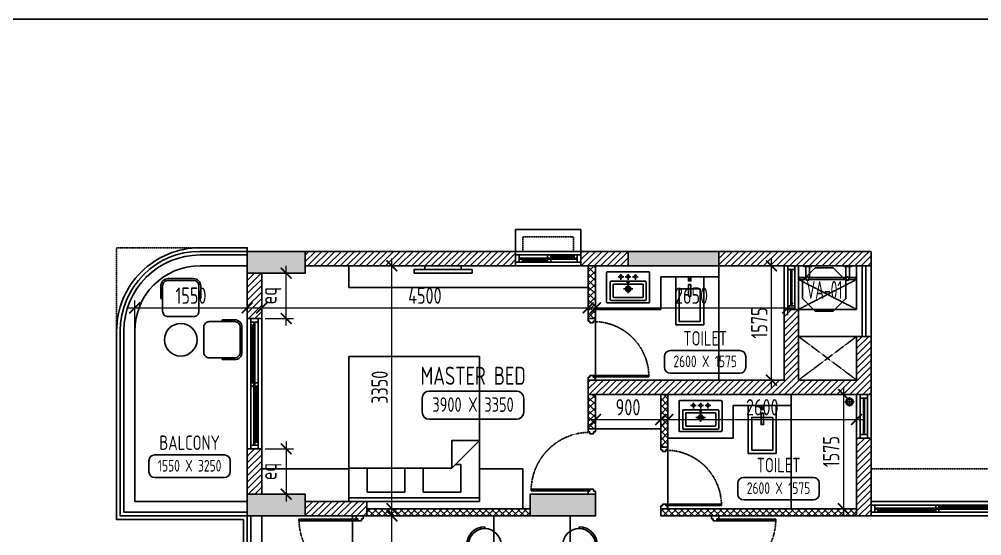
# Model space of a CAD drawing. Header units: millimetres. Extents: x -184691 to 158232, y -112569 to 33289.
# Drawn here: x -29183 to -15917, y 9976 to 17102 of the extents above; entities that cross this region are included whole.
import ezdxf
from ezdxf.enums import TextEntityAlignment as Align

# ---------------------------------------------------------------- set-up
doc = ezdxf.new("R2010")
doc.units = ezdxf.units.MM
doc.header["$LTSCALE"] = 10
doc.header["$PDMODE"] = 35
doc.header["$PDSIZE"] = 500
doc.linetypes.add('DASHED', pattern=[19.05, 12.7, -6.35])
doc.linetypes.add('HIDDEN', pattern=[9.525, 6.35, -3.175])
for name, color, linetype in [('07--DIM-1', 1, 'Continuous'), ('A--BLOCKWALL-1', 9, 'Continuous'), ('A--BLOCKWALL-2', 2, 'Continuous'), ('A--BLOCKWALL-3', 3, 'Continuous'), ('A--BLOCKWALL-HATCH', 8, 'Continuous'), ('A--CONCRETE-1', 9, 'Continuous'), ('A--CONCRETE-HID', 9, 'HIDDEN'), ('A--DOWN', 34, 'Continuous'), ('A--FURNITURE-0', 253, 'Continuous'), ('A--GLAZING-0', 181, 'Continuous'), ('A--HANDRAIL-1', 9, 'Continuous'), ('A--HATCH-1', 8, 'Continuous'), ('A--SANITARY-0', 253, 'Continuous'), ('A--SHAFT-HIDDEN', 9, 'HIDDEN'), ('A--SPACENUMBER', 2, 'Continuous'), ('A--SPACENUMBER-1', 8, 'Continuous'), ('A--SPACEREF', 3, 'Continuous'), ('A--STELWRK-1', 9, 'Continuous'), ('A--Stucture', 9, 'Continuous'), ('A--TILING-1', 8, 'Continuous'), ('A--WINREF', 7, 'Continuous'), ('A--WINREF-1', 8, 'Continuous'), ('Typical floor Column Centre line$0$X-3rd Floor Column$0$A--COL250', 250, 'Continuous'), ('Typical floor Column Centre line$0$X-3rd Floor Column$0$A--CONCRETE-4', 4, 'Continuous')]:
    doc.layers.add(name, color=color, linetype=linetype)
doc.layers.add('A--STELWRK-2', color=2, linetype='Continuous', lineweight=25)
doc.styles.add('ISO', font='isocp2.shx', dxfattribs={"width": 0.8})
doc.dimstyles.new('A-DIM-100', dxfattribs={"dimscale": 100, "dimtxt": 2.25, "dimasz": 1.5, "dimexe": 1, "dimexo": 0.5, "dimgap": 0, "dimtad": 0, "dimdec": 0, "dimzin": 12, "dimdsep": 46, "dimtxsty": 'ISO', "dimblk": 'ARCHTICK', "dimcen": 1, "dimdle": 1, "dimclrd": 8, "dimclre": 8, "dimclrt": 256, "dimadec": 0, "dimazin": 3, "dimtfac": 1, "dimtdec": 0, "dimtmove": 1, "dimatfit": 2, "dimfxl": 1, "dimtvp": 0.75, "dimtolj": 1, "dimtzin": 12, "dimlwd": 18, "dimlwe": 18, "dimarcsym": 0})
pattern_1 = [(45, (-11341.59, 0), (-44.90128, 44.90128), [])]
pattern_2 = [(45, (-11341.59, 0), (-44.90128, 44.90128), []), (135, (-11341.59, 0), (-44.90128, -44.90128), [])]

# ---------------------------------------------------------------- blocks, each defined once
blk = doc.blocks.new('SPACE')
at = {"layer": 'A--SPACENUMBER-1'}
blk.add_lwpolyline([(-600, 0), (600, 0, 0.414213562), (700, 100), (700, 288.5, 0.414213562), (600, 388.5), (-600, 388.5, 0.414213562), (-700, 288.5), (-700, 100, 0.414213562), (-600, 0, -0.052514465)], format="xyb", dxfattribs=at)
at = {"layer": 'A--SPACENUMBER', "style": 'ISO', "width": 0.8, "flags": 4}
blk.add_attdef('01', text='', height=250, dxfattribs=at).set_placement((0.455, 202.41), align=Align.MIDDLE)
at = {"layer": 'A--SPACEREF', "style": 'ISO', "width": 0.8, "flags": 4}
blk.add_attdef('S', text='', height=300, dxfattribs=at).set_placement((1.35, 474.975), align=Align.CENTER)
blk = doc.blocks.new('A$C7FA855F9')
at = {"layer": 'A--FURNITURE-0', "linetype": 'Continuous'}
for p, q in [((900, 2000), (-900, 2000)), ((-900, 2000), (-900, 0)), ((900, 0), (900, 2000)), ((900, 840), (520, 460)), ((520, 840), (900, 840)), ((520, 460), (520, 840)), ((-900, 460), (520, 460)), ((-645, 460), (-645, 130)), ((-125, 130), (-125, 460)), ((125, 460), (125, 130)), ((645, 510), (570, 510)), ((645, 130), (645, 510)), ((-900, 50), (900, 50)), ((-900, 0), (900, 0)), ((-645, 130), (-125, 130)), ((125, 130), (645, 130))]:
    blk.add_line(p, q, dxfattribs=at)
blk = doc.blocks.new('A$C542B73FF')
at = {"layer": 'A--FURNITURE-0'}
for points in [[(-400, 50), (400, 50), (400, 100), (-400, 100)], [(-250, 0), (250, 0), (250, 50), (-250, 50)]]:
    blk.add_lwpolyline(points, close=True, dxfattribs=at)
blk = doc.blocks.new('A$C337B3EF4')
for p, q in [((0, 225), (0, 250)), ((0, -250), (0, -225))]:
    blk.add_line(p, q)
blk.add_circle((0, 0), 225)
blk.add_arc((0, 0), 250, 270, 90)
blk = doc.blocks.new('A$C666E5324')
at = {"layer": 'A--FURNITURE-0'}
for points in [[(0, -525), (-1500, -525), (-1500, 525), (0, 525)], [(-400, -125), (-1100, -125), (-1100, 125), (-400, 125)], [(-450, -75), (-1050, -75), (-1050, 75), (-450, 75)]]:
    blk.add_lwpolyline(points, close=True, dxfattribs=at)
at = {"layer": 'A--FURNITURE-0', "xscale": -1, "rotation": 270.000000000004}
for p in [(-1050, 650), (-400, 650)]:
    blk.add_blockref('A$C337B3EF4', p, dxfattribs=at)
at = {"layer": 'A--FURNITURE-0', "rotation": 270.000000000004}
for p in [(-1050, -650), (-400, -650)]:
    blk.add_blockref('A$C337B3EF4', p, dxfattribs=at)
blk = doc.blocks.new('A$C383732B3')
for p, q in [((275, 250), (275, 275)), ((275, -250), (275, -275))]:
    blk.add_line(p, q)
blk.add_lwpolyline([(275, 275), (100, 275, 0.414214), (0, 175), (0, -175, 0.414214), (100, -275), (275, -275)], format="xyb")
blk.add_lwpolyline([(100, -250), (450, -250, 0.414214), (525, -175), (525, 175, 0.414214), (450, 250), (100, 250, 0.414214), (25, 175), (25, -175, 0.414214)], format="xyb", close=True)
blk = doc.blocks.new('A$C1CBF2325')
at = {"layer": 'A--DOWN'}
for p, q in [((100, 0), (0, 0)), ((0, 0), (0, -42)), ((100, 0), (100, -42)), ((25, -42), (0, -42)), ((25, -42), (25, -67)), ((75, -67), (25, -67)), ((75, -42), (75, -67)), ((75, -42), (100, -42)), ((79, -46), (79, -67)), ((79, -46), (886, -46)), ((79, -67), (886, -67)), ((886, -67), (886, -46)), ((25, -858), (0, -858)), ((0, -900), (0, -858)), ((100, -900), (0, -900)), ((75, -833), (25, -833)), ((25, -858), (25, -833)), ((75, -858), (75, -833)), ((75, -858), (100, -858)), ((100, -900), (100, -858))]:
    blk.add_line(p, q, dxfattribs=at)
at = {"layer": 'A--DOWN', "color": 8, "linetype": 'DASHED', "ltscale": 0.005}
blk.add_arc((79, -46), 807, 269.7319, 358.5291, dxfattribs=at)
blk = doc.blocks.new('A$C68464E93')
at = {"layer": 'A--BLOCKWALL-1'}
for p, q in [((600, 200), (0, 200)), ((600, 0), (0, 0))]:
    blk.add_line(p, q, dxfattribs=at)
at = {"layer": 'A--DOWN'}
for p, q in [((50, 150), (550, 150)), ((550, 50), (50, 50))]:
    blk.add_line(p, q, dxfattribs=at)
for points in [[(50, 50), (50, 150), (0, 150), (0, 50), (50, 50)], [(550, 50), (550, 150), (600, 150), (600, 50), (550, 50)]]:
    blk.add_lwpolyline(points, dxfattribs=at)
at = {"layer": 'A--GLAZING-0'}
for p, q in [((550, 107), (50, 107)), ((550, 93), (50, 93))]:
    blk.add_line(p, q, dxfattribs=at)
blk = doc.blocks.new('A$C613641B0')
at = {"layer": 'A--BLOCKWALL-1'}
for p, q in [((0, 0), (-1800, 0)), ((0, -200), (-1800, -200))]:
    blk.add_line(p, q, dxfattribs=at)
at = {"layer": 'A--DOWN'}
for p, q in [((-50, -50), (-1750, -50)), ((-1750, -93), (-93, -93)), ((-1750, -107), (-50, -107)), ((-1750, -150), (-50, -150))]:
    blk.add_line(p, q, dxfattribs=at)
for points in [[(-1750, -50), (-1750, -150), (-1800, -150), (-1800, -50)], [(-1750, -107), (-1750, -150), (-1707, -150), (-1707, -107)], [(-934, -50), (-934, -93), (-891, -93), (-891, -50)], [(-934, -107), (-934, -150), (-891, -150), (-891, -107)], [(-93, -50), (-93, -93), (-50, -93), (-50, -50)], [(-50, -50), (-50, -150), (0, -150), (0, -50)]]:
    blk.add_lwpolyline(points, close=True, dxfattribs=at)
at = {"layer": 'A--GLAZING-0'}
for p, q in [((-934, -122), (-1707, -122)), ((-93, -64), (-891, -64)), ((-93, -78), (-891, -78)), ((-934, -136), (-1707, -136))]:
    blk.add_line(p, q, dxfattribs=at)
blk = doc.blocks.new('A$C76363F86-flat-10')
at = {"layer": 'A--SANITARY-0'}
for points in [[(0, -0.193), (0, 0.193), (-0.663, 0.193), (-0.663, -0.193)], [(-0.167, -0.146), (-0.167, 0.146), (-0.616, 0.146), (-0.616, -0.146)], [(-0.108, -0.017), (-0.108, 0.017), (-0.266, 0.017), (-0.266, -0.017)], [(0, -0.017), (0, 0.017), (-0.057, 0.017), (-0.057, -0.017)], [(-0.027, -0.009), (-0.027, 0.008), (-0.05, 0.008), (-0.05, -0.009)]]:
    blk.add_lwpolyline(points, close=True, dxfattribs=at)
blk = doc.blocks.new('A$C302618AE')
at = {"layer": 'A--SANITARY-0'}
for p, q in [((-287, 0), (287, 0)), ((-297, -10), (-297, -416)), ((-237, -128), (240, -128)), ((-60, -67), (-138, -67)), ((-100, -30), (-100, -110)), ((40, -67), (-38, -67)), ((1, -30), (1, -110)), ((141, -67), (63, -67)), ((101, -30), (101, -110)), ((297, -10), (297, -416)), ((-247, -138), (-247, -383)), ((-206, -178), (-206, -343)), ((-196, -168), (199, -168)), ((65, -236), (-65, -236)), ((0, -183), (0, -295)), ((209, -178), (209, -343)), ((250, -138), (250, -383)), ((-237, -393), (240, -393)), ((-196, -353), (199, -353)), ((-287, -426), (287, -426))]:
    blk.add_line(p, q, dxfattribs=at)
for centre, radius in [((-100, -67), 17.8), ((1, -67), 17.8), ((101, -67), 17.8), ((1, -235), 36.3), ((1, -235), 25)]:
    blk.add_circle(centre, radius, dxfattribs=at)
for centre, start, end in [((-287, -10), 90, 180), ((-237, -138), 90, 180), ((240, -138), 0, 90), ((287, -10), 0, 90), ((-196, -178), 90, 180), ((199, -178), 0, 90), ((-237, -383), 180, 270), ((-196, -343), 180, 270), ((199, -343), 270, 0), ((240, -383), 270, 0), ((-287, -416), 180, 270), ((287, -416), 270, 0)]:
    blk.add_arc(centre, 10, start, end, dxfattribs=at)
blk.add_ellipse((0, -141), major_axis=(17.6, 0), ratio=0.318204, dxfattribs=at)
blk = doc.blocks.new('A$C704305AF')
at = {"layer": 'A--SANITARY-0'}
for p, q in [((0, 0.064), (0, -0.064)), ((0.064, 0), (-0.064, 0))]:
    blk.add_line(p, q, dxfattribs=at)
for major_axis, start_param, end_param in [((0, 0.0508), 3.141593, 9.424778), ((0, 0.0381), 6.283185307145827, 12.56637061432541)]:
    blk.add_ellipse((0, 0), major_axis=major_axis, ratio=1, start_param=start_param, end_param=end_param, dxfattribs=at)
blk = doc.blocks.new('A$C35654C4B')
at = {"layer": 'A--BLOCKWALL-1'}
for p, q in [((-900, 200), (0, 200)), ((-900, 0), (0, 0))]:
    blk.add_line(p, q, dxfattribs=at)
at = {"layer": 'A--DOWN'}
for p, q in [((-50, 150), (-850, 150)), ((-50, 107), (-850, 107)), ((-850, 50), (-50, 50)), ((-50, 93), (-807, 93))]:
    blk.add_line(p, q, dxfattribs=at)
for points in [[(-850, 50), (-850, 150), (-900, 150), (-900, 50)], [(-416, 107), (-416, 150), (-459, 150), (-459, 107)], [(-50, 107), (-50, 150), (-93, 150), (-93, 107)], [(-50, 50), (-50, 150), (0, 150), (0, 50)], [(-807, 50), (-807, 93), (-850, 93), (-850, 50)], [(-416, 50), (-416, 93), (-459, 93), (-459, 50)]]:
    blk.add_lwpolyline(points, close=True, dxfattribs=at)
at = {"layer": 'A--GLAZING-0'}
for p, q in [((-416, 136), (-93, 136)), ((-807, 78), (-459, 78)), ((-807, 64), (-459, 64)), ((-416, 122), (-93, 122))]:
    blk.add_line(p, q, dxfattribs=at)
blk = doc.blocks.new('AL-OP')
at = {"layer": 'A--WINREF-1'}
blk.add_lwpolyline([(-124, 300), (-300, 124), (-300, -124), (-124, -300), (124, -300), (300, -124), (300, 124), (124, 300)], close=True, dxfattribs=at)
at = {"layer": 'A--WINREF', "style": 'ISO', "width": 0.6}
blk.add_attdef('AL-OP', text='', height=250, dxfattribs=at).set_placement((3, -5), align=Align.MIDDLE)
blk = doc.blocks.new('A$C3A434446')
at = {"layer": 'A--STELWRK-1', "color": 1}
for p, q in [((110, 939), (110, 1089)), ((160, 939), (160, 1089)), ((660, 939), (660, 1089)), ((710, 939), (710, 1089)), ((15, 939), (115, 939)), ((155, 939), (665, 939)), ((705, 939), (805, 939)), ((15, 909), (115, 909)), ((155, 909), (665, 909)), ((705, 909), (805, 909))]:
    blk.add_line(p, q, dxfattribs=at)
at = {"layer": 'A--STELWRK-1'}
for points in [[(85, 1099), (85, 1089), (185, 1089), (185, 1099)], [(635, 1099), (635, 1089), (735, 1089), (735, 1099)], [(15, 899), (10, 899), (10, 949), (15, 949)], [(805, 899), (810, 899), (810, 949), (805, 949)]]:
    blk.add_lwpolyline(points, close=True, dxfattribs=at)
at = {"layer": 'A--STELWRK-2'}
for centre, radius in [((135, 924), 25), ((135, 924), 22), ((685, 924), 25), ((685, 924), 22)]:
    blk.add_circle(centre, radius, dxfattribs=at)
blk = doc.blocks.new('_ArchTick')
at = {"color": 0, "const_width": 0.15}
blk.add_lwpolyline([(-0.5, -0.5), (0.5, 0.5)], dxfattribs=at)
blk = doc.blocks.new('*D66')
at = {"layer": '07--DIM-1', "color": 8, "lineweight": 18}
for p, q in [((-24047, 6800), (-24047, 10350)), ((-24342, 10250), (-23947, 10250)), ((-24342, 6900), (-23947, 6900))]:
    blk.add_line(p, q, dxfattribs=at)
at = {"layer": 'Defpoints', "color": 0}
for p in [(-24392, 10250), (-24047, 10250), (-24392, 6900)]:
    blk.add_point(p, dxfattribs=at)
at = {"layer": '07--DIM-1', "color": 8, "lineweight": 18, "xscale": 150, "yscale": 150, "zscale": 150}
for p, rotation in [((-24047, 10250), 90), ((-24047, 6900), 270)]:
    blk.add_blockref('_ArchTick', p, dxfattribs=dict(at, rotation=rotation))
at = {"layer": '07--DIM-1', "insert": (-24216, 8575), "char_height": 225, "attachment_point": 5, "rotation": 90, "style": 'ISO'}
blk.add_mtext('\\A1;3350', dxfattribs=at)
blk = doc.blocks.new('*D67')
at = {"layer": '07--DIM-1', "color": 8, "lineweight": 18}
for p, q in [((-24047, 10250), (-24047, 13800)), ((-24342, 13700), (-23947, 13700)), ((-24342, 10350), (-23947, 10350))]:
    blk.add_line(p, q, dxfattribs=at)
at = {"layer": 'Defpoints', "color": 0}
for p in [(-24392, 13700), (-24047, 13700), (-24392, 10350)]:
    blk.add_point(p, dxfattribs=at)
at = {"layer": '07--DIM-1', "color": 8, "lineweight": 18, "xscale": 150, "yscale": 150, "zscale": 150}
for p, rotation in [((-24047, 13700), 90), ((-24047, 10350), 270)]:
    blk.add_blockref('_ArchTick', p, dxfattribs=dict(at, rotation=rotation))
at = {"layer": '07--DIM-1', "insert": (-24216, 12025), "char_height": 225, "attachment_point": 5, "rotation": 90, "style": 'ISO'}
blk.add_mtext('\\A1;3350', dxfattribs=at)
blk = doc.blocks.new('*D75')
at = {"layer": '07--DIM-1', "color": 8, "lineweight": 18}
for p, q in [((-25842, 13550), (-25842, 13020)), ((-21342, 13511), (-21342, 13020)), ((-25942, 13120), (-21242, 13120))]:
    blk.add_line(p, q, dxfattribs=at)
at = {"layer": 'Defpoints', "color": 0}
for p in [(-25842, 13600), (-21342, 13561), (-21342, 13120)]:
    blk.add_point(p, dxfattribs=at)
at = {"layer": '07--DIM-1', "color": 8, "lineweight": 18, "xscale": 150, "yscale": 150, "zscale": 150, "rotation": 180}
blk.add_blockref('_ArchTick', (-25842, 13120), dxfattribs=at)
at = {"layer": '07--DIM-1', "color": 8, "lineweight": 18, "xscale": 150, "yscale": 150, "zscale": 150}
blk.add_blockref('_ArchTick', (-21342, 13120), dxfattribs=at)
at = {"layer": '07--DIM-1', "insert": (-23592, 13289), "char_height": 225, "attachment_point": 5, "style": 'ISO'}
blk.add_mtext('\\A1;4500', dxfattribs=at)
blk = doc.blocks.new('*D76')
at = {"layer": '07--DIM-1', "color": 8, "lineweight": 18}
for p, q in [((-21242, 13650), (-21242, 13020)), ((-18592, 13600), (-18592, 13020)), ((-21342, 13120), (-18492, 13120))]:
    blk.add_line(p, q, dxfattribs=at)
at = {"layer": 'Defpoints', "color": 0}
for p in [(-21242, 13700), (-18592, 13650), (-18592, 13120)]:
    blk.add_point(p, dxfattribs=at)
at = {"layer": '07--DIM-1', "color": 8, "lineweight": 18, "xscale": 150, "yscale": 150, "zscale": 150, "rotation": 180}
blk.add_blockref('_ArchTick', (-21242, 13120), dxfattribs=at)
at = {"layer": '07--DIM-1', "color": 8, "lineweight": 18, "xscale": 150, "yscale": 150, "zscale": 150}
blk.add_blockref('_ArchTick', (-18592, 13120), dxfattribs=at)
at = {"layer": '07--DIM-1', "insert": (-19917, 13289), "char_height": 225, "attachment_point": 5, "style": 'ISO'}
blk.add_mtext('\\A1;2650', dxfattribs=at)
blk = doc.blocks.new('*D77')
at = {"layer": '07--DIM-1', "color": 8, "lineweight": 18}
for p, q in [((-27592, 12590), (-27592, 13220)), ((-26042, 12590), (-26042, 13220)), ((-27692, 13120), (-25942, 13120))]:
    blk.add_line(p, q, dxfattribs=at)
at = {"layer": 'Defpoints', "color": 0}
for p in [(-26042, 13120), (-27592, 12540), (-26042, 12540)]:
    blk.add_point(p, dxfattribs=at)
at = {"layer": '07--DIM-1', "color": 8, "lineweight": 18, "xscale": 150, "yscale": 150, "zscale": 150, "rotation": 180}
blk.add_blockref('_ArchTick', (-27592, 13120), dxfattribs=at)
at = {"layer": '07--DIM-1', "color": 8, "lineweight": 18, "xscale": 150, "yscale": 150, "zscale": 150}
blk.add_blockref('_ArchTick', (-26042, 13120), dxfattribs=at)
at = {"layer": '07--DIM-1', "insert": (-26817, 13289), "char_height": 225, "attachment_point": 5, "style": 'ISO'}
blk.add_mtext('\\A1;1550', dxfattribs=at)
blk = doc.blocks.new('*D79')
at = {"layer": '07--DIM-1', "color": 8, "lineweight": 18}
for p, q in [((-18815, 12025), (-18815, 13800)), ((-18692, 13700), (-18915, 13700)), ((-18692, 12125), (-18915, 12125))]:
    blk.add_line(p, q, dxfattribs=at)
at = {"layer": 'Defpoints', "color": 0}
for p in [(-18815, 13700), (-18642, 13700), (-18642, 12125)]:
    blk.add_point(p, dxfattribs=at)
at = {"layer": '07--DIM-1', "color": 8, "lineweight": 18, "xscale": 150, "yscale": 150, "zscale": 150}
for p, rotation in [((-18815, 13700), 90), ((-18815, 12125), 270)]:
    blk.add_blockref('_ArchTick', p, dxfattribs=dict(at, rotation=rotation))
at = {"layer": '07--DIM-1', "insert": (-18983, 12912), "char_height": 225, "attachment_point": 5, "rotation": 90, "style": 'ISO'}
blk.add_mtext('\\A1;1575', dxfattribs=at)
blk = doc.blocks.new('*D80')
at = {"layer": '07--DIM-1', "color": 8, "lineweight": 18}
for p, q in [((-21242, 11875), (-21242, 11480)), ((-20342, 11875), (-20342, 11480)), ((-21342, 11580), (-20242, 11580))]:
    blk.add_line(p, q, dxfattribs=at)
at = {"layer": 'Defpoints', "color": 0}
for p in [(-21242, 11925), (-20342, 11925), (-20342, 11580)]:
    blk.add_point(p, dxfattribs=at)
at = {"layer": '07--DIM-1', "color": 8, "lineweight": 18, "xscale": 150, "yscale": 150, "zscale": 150, "rotation": 180}
blk.add_blockref('_ArchTick', (-21242, 11580), dxfattribs=at)
at = {"layer": '07--DIM-1', "color": 8, "lineweight": 18, "xscale": 150, "yscale": 150, "zscale": 150}
blk.add_blockref('_ArchTick', (-20342, 11580), dxfattribs=at)
at = {"layer": '07--DIM-1', "insert": (-20792, 11749), "char_height": 225, "attachment_point": 5, "style": 'ISO'}
blk.add_mtext('\\A1;900', dxfattribs=at)
blk = doc.blocks.new('*D81')
at = {"layer": '07--DIM-1', "color": 8, "lineweight": 18}
for p, q in [((-20242, 11875), (-20242, 11480)), ((-17642, 11875), (-17642, 11480)), ((-20342, 11580), (-17542, 11580))]:
    blk.add_line(p, q, dxfattribs=at)
at = {"layer": 'Defpoints', "color": 0}
for p in [(-20242, 11925), (-17642, 11925), (-17642, 11580)]:
    blk.add_point(p, dxfattribs=at)
at = {"layer": '07--DIM-1', "color": 8, "lineweight": 18, "xscale": 150, "yscale": 150, "zscale": 150, "rotation": 180}
blk.add_blockref('_ArchTick', (-20242, 11580), dxfattribs=at)
at = {"layer": '07--DIM-1', "color": 8, "lineweight": 18, "xscale": 150, "yscale": 150, "zscale": 150}
blk.add_blockref('_ArchTick', (-17642, 11580), dxfattribs=at)
at = {"layer": '07--DIM-1', "insert": (-18942, 11749), "char_height": 225, "attachment_point": 5, "style": 'ISO'}
blk.add_mtext('\\A1;2600', dxfattribs=at)
blk = doc.blocks.new('*D82')
at = {"layer": '07--DIM-1', "color": 8, "lineweight": 18}
for p, q in [((-17824, 12025), (-17824, 10250)), ((-17692, 11925), (-17924, 11925)), ((-17692, 10350), (-17924, 10350))]:
    blk.add_line(p, q, dxfattribs=at)
at = {"layer": 'Defpoints', "color": 0}
for p in [(-17642, 11925), (-17824, 10350), (-17642, 10350)]:
    blk.add_point(p, dxfattribs=at)
at = {"layer": '07--DIM-1', "color": 8, "lineweight": 18, "xscale": 150, "yscale": 150, "zscale": 150}
for p, rotation in [((-17824, 11925), 90), ((-17824, 10350), 270)]:
    blk.add_blockref('_ArchTick', p, dxfattribs=dict(at, rotation=rotation))
at = {"layer": '07--DIM-1', "insert": (-17992, 11137), "char_height": 225, "attachment_point": 5, "rotation": 90, "style": 'ISO'}
blk.add_mtext('\\A1;1575', dxfattribs=at)
blk = doc.blocks.new('*D46')
at = {"layer": '07--DIM-1', "color": 8, "lineweight": 18}
for p, q in [((-25504, 12875), (-25504, 13700)), ((-25792, 13600), (-25404, 13600)), ((-25792, 12975), (-25404, 12975))]:
    blk.add_line(p, q, dxfattribs=at)
at = {"layer": 'Defpoints', "color": 0}
for p in [(-25842, 13600), (-25504, 13600), (-25842, 12975)]:
    blk.add_point(p, dxfattribs=at)
at = {"layer": '07--DIM-1', "color": 8, "lineweight": 18, "xscale": 150, "yscale": 150, "zscale": 150}
for p, rotation in [((-25504, 13600), 90), ((-25504, 12975), 270)]:
    blk.add_blockref('_ArchTick', p, dxfattribs=dict(at, rotation=rotation))
at = {"layer": '07--DIM-1', "insert": (-25715, 13288), "char_height": 225, "attachment_point": 5, "rotation": 90, "style": 'ISO'}
blk.add_mtext('\\A1;eq', dxfattribs=at)
blk = doc.blocks.new('*D47')
at = {"layer": '07--DIM-1', "color": 8, "lineweight": 18}
for p, q in [((-25792, 11175), (-25404, 11175)), ((-25504, 11275), (-25504, 10450)), ((-25792, 10550), (-25404, 10550))]:
    blk.add_line(p, q, dxfattribs=at)
at = {"layer": 'Defpoints', "color": 0}
for p in [(-25842, 11175), (-25842, 10550), (-25504, 10550)]:
    blk.add_point(p, dxfattribs=at)
at = {"layer": '07--DIM-1', "color": 8, "lineweight": 18, "xscale": 150, "yscale": 150, "zscale": 150}
for p, rotation in [((-25504, 11175), 90), ((-25504, 10550), 270)]:
    blk.add_blockref('_ArchTick', p, dxfattribs=dict(at, rotation=rotation))
at = {"layer": '07--DIM-1', "insert": (-25715, 10862), "char_height": 225, "attachment_point": 5, "rotation": 90, "style": 'ISO'}
blk.add_mtext('\\A1;eq', dxfattribs=at)

msp = doc.modelspace()

# ---------------------------------------------------------------- hatches: boundary and pattern name
at = {"layer": 'A--BLOCKWALL-HATCH'}
h = msp.add_hatch(dxfattribs=at)
h.set_pattern_fill('ANSI37', color=256, scale=20, style=0)
h.set_pattern_definition(pattern_2)
h.paths.add_polyline_path([(-21341.6, 13700), (-21241.6, 13700), (-21241.6, 12975), (-21341.6, 12975)])
h = msp.add_hatch(dxfattribs=at)
h.set_pattern_fill('ANSI37', color=256, scale=20, style=0)
h.set_pattern_definition(pattern_2)
h.paths.add_polyline_path([(-21341.6, 11925), (-21241.6, 11925), (-21241.6, 11450), (-21341.6, 11450)])
h = msp.add_hatch(dxfattribs=at)
h.set_pattern_fill('ANSI37', color=256, scale=20, style=0)
h.set_pattern_definition(pattern_2)
h.paths.add_polyline_path([(-20341.6, 11925), (-20241.6, 11925), (-20241.6, 11200), (-20341.6, 11200)])
h = msp.add_hatch(dxfattribs=at)
h.set_pattern_fill('ANSI37', color=256, scale=20, style=0)
h.set_pattern_definition(pattern_2)
h.paths.add_polyline_path([(-22141.6, 10250), (-24391.6, 10250), (-24391.6, 10350), (-22141.6, 10350)])
h = msp.add_hatch(dxfattribs=at)
h.set_pattern_fill('ANSI37', color=256, scale=20, style=0)
h.set_pattern_definition(pattern_2)
h.paths.add_polyline_path([(-17641.6, 10250), (-20341.6, 10250), (-20341.6, 10350), (-17641.6, 10350)])
at = {"layer": 'A--HATCH-1'}
h = msp.add_hatch(dxfattribs=at)
h.set_pattern_fill('ANSI31', color=256, scale=20, style=0)
h.set_pattern_definition(pattern_1)
h.paths.add_polyline_path([(-22341.6, 13700), (-22341.6, 13900), (-25241.6, 13900), (-25241.6, 13700)])
h = msp.add_hatch(dxfattribs=at)
h.set_pattern_fill('ANSI31', color=256, scale=20, style=0)
h.set_pattern_definition(pattern_1)
h.paths.add_polyline_path([(-21441.6, 13700), (-21441.6, 13900), (-20791.6, 13900), (-20791.6, 13700)])
h = msp.add_hatch(dxfattribs=at)
h.set_pattern_fill('ANSI31', color=256, scale=20, style=0)
h.set_pattern_definition(pattern_1)
h.paths.add_polyline_path([(-17441.6, 13700), (-19541.6, 13700), (-19541.6, 13900), (-17441.6, 13900)])
h = msp.add_hatch(dxfattribs=at)
h.set_pattern_fill('ANSI31', color=256, scale=20, style=0)
h.set_pattern_definition(pattern_1)
h.paths.add_polyline_path([(-25841.6, 12975), (-26041.6, 12975), (-26041.6, 13600), (-25841.6, 13600)])
h = msp.add_hatch(dxfattribs=at)
h.set_pattern_fill('ANSI31', color=256, scale=20, style=0)
h.set_pattern_definition(pattern_1)
h.paths.add_polyline_path([(-17441.6, 11925), (-17441.6, 12725), (-17641.6, 12725), (-17641.6, 12125), (-18441.6, 12125), (-18441.6, 13100), (-18641.6, 13100), (-18641.6, 12125), (-21341.6, 12125), (-21341.6, 11925)])
h = msp.add_hatch(dxfattribs=at)
h.set_pattern_fill('ANSI31', color=256, scale=20, style=0)
h.set_pattern_definition(pattern_1)
h.paths.add_polyline_path([(-17441.6, 11325), (-17641.6, 11325), (-17641.6, 10250), (-17441.6, 10250)])
h = msp.add_hatch(dxfattribs=at)
h.set_pattern_fill('ANSI31', color=256, scale=20, style=0)
h.set_pattern_definition(pattern_1)
h.paths.add_polyline_path([(-25841.6, 10550), (-26041.6, 10550), (-26041.6, 11175), (-25841.6, 11175)])
h = msp.add_hatch(dxfattribs=at)
h.set_pattern_fill('ANSI31', color=256, scale=20, style=0)
h.set_pattern_definition(pattern_1)
h.paths.add_polyline_path([(-24391.6, 10250), (-25241.6, 10250), (-25241.6, 10450), (-24391.6, 10450)])
at = {"layer": 'Typical floor Column Centre line$0$X-3rd Floor Column$0$A--COL250'}
h = msp.add_hatch(color=256, dxfattribs=at)
h.dxf.hatch_style = 1
h.paths.add_polyline_path([(-26041.6, 13900), (-25241.6, 13900), (-25241.6, 13600), (-26041.6, 13600)])
h = msp.add_hatch(color=256, dxfattribs=at)
h.dxf.hatch_style = 1
h.paths.add_polyline_path([(-20791.6, 13900), (-19541.6, 13900), (-19541.6, 13700), (-20791.6, 13700)])
h = msp.add_hatch(color=256, dxfattribs=at)
h.dxf.hatch_style = 1
h.paths.add_polyline_path([(-26041.6, 10550), (-25241.6, 10550), (-25241.6, 10250), (-26041.6, 10250)])
h = msp.add_hatch(color=256, dxfattribs=at)
h.dxf.hatch_style = 1
h.paths.add_polyline_path([(-22141.6, 10550), (-21241.6, 10550), (-21241.6, 10250), (-22141.6, 10250)])

# ---------------------------------------------------------------- linework, layer by layer
msp.add_lwpolyline([(-31858.9, 17102.4), (3038.3, 17102.4), (3038.3, -2067.1), (-31858.9, -2067.1)], close=True)
at = {"layer": 'A--BLOCKWALL-1'}
for p, q in [((-26691.6, 13700), (-26041.6, 13700)), ((-27591.6, 10450), (-27591.6, 12800)), ((-27591.6, 10450), (-26041.6, 10450)), ((-25841.6, 10250), (-25841.6, 6900))]:
    msp.add_line(p, q, dxfattribs=at)
msp.add_arc((-26691.6, 12800), 900, 90, 180, dxfattribs=at)
at = {"layer": 'A--BLOCKWALL-2'}
for p, q in [((-22341.6, 13900), (-22341.6, 14200)), ((-21441.6, 14200), (-22341.6, 14200)), ((-21441.6, 13900), (-21441.6, 14200)), ((-21341.6, 12975), (-21341.6, 13700)), ((-21341.6, 13700), (-21241.6, 13700)), ((-21241.6, 12975), (-21241.6, 13700)), ((-21241.6, 12975), (-21341.6, 12975)), ((-21341.6, 11450), (-21341.6, 11925)), ((-21341.6, 11925), (-21241.6, 11925)), ((-21241.6, 11450), (-21241.6, 11925)), ((-20341.6, 11200), (-20341.6, 11925)), ((-20341.6, 11925), (-20241.6, 11925)), ((-20241.6, 11200), (-20241.6, 11925)), ((-21241.6, 11450), (-21341.6, 11450)), ((-20241.6, 11200), (-20341.6, 11200)), ((-24391.6, 10350), (-24391.6, 10250)), ((-22141.6, 10350), (-24391.6, 10350)), ((-22141.6, 10350), (-22141.6, 10250)), ((-20341.6, 10250), (-20341.6, 10350)), ((-17641.6, 10350), (-20341.6, 10350)), ((-17641.6, 10250), (-17641.6, 10350)), ((-22141.6, 10250), (-24391.6, 10250)), ((-17641.6, 10250), (-20341.6, 10250))]:
    msp.add_line(p, q, dxfattribs=at)
at = {"layer": 'A--BLOCKWALL-3'}
for p, q in [((-25241.6, 13700), (-25241.6, 13900)), ((-22341.6, 13900), (-25241.6, 13900)), ((-22341.6, 13700), (-22341.6, 13900)), ((-20791.6, 13900), (-21441.6, 13900)), ((-21441.6, 13700), (-21441.6, 13900)), ((-20791.6, 13700), (-20791.6, 13900)), ((-19541.6, 13700), (-19541.6, 13900)), ((-17441.6, 13900), (-19541.6, 13900)), ((-17441.6, 13700), (-17441.6, 13900)), ((-22341.6, 13700), (-25241.6, 13700)), ((-20791.6, 13700), (-21441.6, 13700)), ((-17441.6, 13700), (-19541.6, 13700)), ((-26041.6, 12975), (-26041.6, 13600)), ((-25841.6, 13600), (-26041.6, 13600)), ((-25841.6, 12975), (-25841.6, 13600)), ((-18641.6, 12125), (-18641.6, 13100)), ((-18441.6, 13100), (-18641.6, 13100)), ((-18441.6, 12125), (-18441.6, 13100)), ((-25841.6, 12975), (-26041.6, 12975)), ((-17641.6, 12125), (-17641.6, 12725)), ((-17441.6, 12725), (-17641.6, 12725)), ((-17441.6, 11925), (-17441.6, 12725)), ((-18641.6, 12125), (-21341.6, 12125)), ((-21341.6, 12125), (-21341.6, 11925)), ((-17641.6, 12125), (-18441.6, 12125)), ((-17441.6, 11925), (-21341.6, 11925)), ((-17641.6, 10250), (-17641.6, 11325)), ((-17441.6, 11325), (-17641.6, 11325)), ((-17441.6, 10250), (-17441.6, 11325)), ((-26041.6, 10550), (-26041.6, 11175)), ((-25841.6, 11175), (-26041.6, 11175)), ((-25841.6, 10550), (-25841.6, 11175)), ((-25841.6, 10550), (-26041.6, 10550)), ((-25241.6, 10250), (-25241.6, 10450)), ((-24391.6, 10450), (-25241.6, 10450)), ((-24391.6, 10250), (-24391.6, 10450)), ((-24391.6, 10250), (-25241.6, 10250)), ((-17441.6, 10250), (-17641.6, 10250))]:
    msp.add_line(p, q, dxfattribs=at)
at = {"layer": 'A--CONCRETE-1'}
for p, q in [((-17641.6, 13100), (-17641.6, 13700)), ((-17441.6, 12725), (-17441.6, 13700)), ((-17641.6, 13100), (-18441.6, 13100)), ((-17641.6, 12725), (-18441.6, 12725))]:
    msp.add_line(p, q, dxfattribs=at)
at = {"layer": 'A--CONCRETE-HID', "ltscale": 0.01}
for p, q in [((-22241.6, 13900), (-22241.6, 14100)), ((-21541.6, 14100), (-22241.6, 14100)), ((-21541.6, 13900), (-21541.6, 14100)), ((-15641.6, 10900), (-17441.6, 10900))]:
    msp.add_line(p, q, dxfattribs=at)
msp.add_lwpolyline([(-26691.6, 13950), (-27841.6, 13950), (-27841.6, 12800)], dxfattribs=at)
at = {"layer": 'A--FURNITURE-0'}
for p, q in [((-24641.6, 13400), (-24641.6, 13700)), ((-24641.6, 13400), (-21341.6, 13400)), ((-24641.6, 10900), (-25841.6, 10900)), ((-22841.6, 10900), (-22241.6, 10900)), ((-22241.6, 10900), (-22241.6, 10350))]:
    msp.add_line(p, q, dxfattribs=at)
msp.add_circle((-26956.9, 12680.9), 225, dxfattribs=at)
at = {"layer": 'A--HANDRAIL-1', "color": 1}
for p, q in [((-26691.6, 13900), (-26041.6, 13900)), ((-26691.6, 13850), (-26041.6, 13850)), ((-27791.6, 10250), (-27791.6, 12800)), ((-27741.6, 10300), (-27741.6, 12800)), ((-27791.6, 10250), (-26041.6, 10250)), ((-27741.6, 10300), (-26041.6, 10300)), ((-26041.6, 10250), (-26041.6, 6900)), ((-25991.6, 10250), (-25991.6, 6900))]:
    msp.add_line(p, q, dxfattribs=at)
for radius in [1100, 1050]:
    msp.add_arc((-26691.6, 12800), radius, 90, 180, dxfattribs=at)
at = {"layer": 'A--SHAFT-HIDDEN', "ltscale": 0.01}
for p, q in [((-18441.6, 13100), (-17646.6, 13509)), ((-17641.6, 13100), (-18436.6, 13509)), ((-18441.6, 12725), (-17641.6, 12125)), ((-17641.6, 12725), (-18441.6, 12125))]:
    msp.add_line(p, q, dxfattribs=at)
at = {"layer": 'A--STELWRK-1', "color": 1}
for p, q in [((-17566.6, 12725), (-17566.6, 13700)), ((-17516.6, 12725), (-17516.6, 13700))]:
    msp.add_line(p, q, dxfattribs=at)
at = {"layer": 'A--Stucture', "linetype": 'Continuous', "ltscale": 0.5}
msp.add_lwpolyline([(-26041.6, 13900), (-26041.6, 13950), (-26691.6, 13950, 0.4142136), (-27841.6, 12800), (-27841.6, 10200), (-26091.6, 10200), (-26091.6, 6900)], format="xyb", dxfattribs=at)
at = {"layer": 'A--TILING-1'}
for p, q in [((-19541.6, 12125), (-19541.6, 13700)), ((-20341.6, 13100), (-20341.6, 13550)), ((-19541.6, 13550), (-20341.6, 13550)), ((-20341.6, 13100), (-21241.6, 13100)), ((-21241.6, 12975), (-21241.6, 12125)), ((-18541.6, 10350), (-18541.6, 11925)), ((-19341.6, 11325), (-19341.6, 11775)), ((-19341.6, 11775), (-18541.6, 11775)), ((-20341.6, 11450), (-21241.6, 11450)), ((-20241.6, 11325), (-19341.6, 11325)), ((-20241.6, 11200), (-20241.6, 10350)), ((-24591.6, 10250), (-24591.6, 9350))]:
    msp.add_line(p, q, dxfattribs=at)
at = {"layer": 'Typical floor Column Centre line$0$X-3rd Floor Column$0$A--CONCRETE-4'}
for points in [[(-26041.6, 13900), (-25241.6, 13900), (-25241.6, 13600), (-26041.6, 13600)], [(-20791.6, 13900), (-19541.6, 13900), (-19541.6, 13700), (-20791.6, 13700)], [(-26041.6, 10550), (-25241.6, 10550), (-25241.6, 10250), (-26041.6, 10250)], [(-22141.6, 10550), (-21241.6, 10550), (-21241.6, 10250), (-22141.6, 10250)]]:
    msp.add_lwpolyline(points, close=True, dxfattribs=at)

# ---------------------------------------------------------------- block references
msp.add_blockref('A$C3A434446', (-18451.6, 12601))
at = {"layer": 'A--DOWN'}
msp.add_blockref('A$C35654C4B', (-21441.6, 13700), dxfattribs=at)
at = {"layer": 'A--DOWN', "extrusion": (0, 0, -1), "zscale": -1, "rotation": 270}
for p in [(18441.6, 13700), (17441.6, 11925)]:
    msp.add_blockref('A$C68464E93', p, dxfattribs=at)
at = {"layer": 'A--DOWN'}
for p, rotation in [((-26041.6, 12975), 90), ((-17441.6, 10250), 180)]:
    msp.add_blockref('A$C613641B0', p, dxfattribs=dict(at, rotation=rotation))
at = {"layer": 'A--DOWN', "xscale": -0.9444444444379769, "yscale": 0.9444444444443835, "zscale": 0.9444444444443835, "rotation": 180}
for p in [(-21341.6, 12125), (-20341.6, 10350)]:
    msp.add_blockref('A$C1CBF2325', p, dxfattribs=at)
at = {"layer": 'A--DOWN', "extrusion": (0, 0, -1), "xscale": -1, "zscale": -1, "rotation": 180}
msp.add_blockref('A$C1CBF2325', (21241.6, 10550), dxfattribs=at)
at = {"layer": 'A--DOWN', "extrusion": (0, 0, -1), "zscale": -1}
msp.add_blockref('A$C1CBF2325', (24441.6, 10250), dxfattribs=at)
at = {"layer": 'A--DOWN', "extrusion": (0, 0, -1), "xscale": -1, "zscale": -1}
msp.add_blockref('A$C1CBF2325', (19641.6, 10250), dxfattribs=at)
at = {"layer": 'A--FURNITURE-0'}
for name, p, rotation in [('A$C542B73FF', (-23341.6, 13700), 180.000000000004), ('A$C666E5324', (-22116.6, 10250), 90)]:
    msp.add_blockref(name, p, dxfattribs=dict(at, rotation=rotation))
at = {"layer": 'A--FURNITURE-0', "extrusion": (0, 0, -1), "xscale": -1, "zscale": -1, "rotation": 90}
msp.add_blockref('A$C383732B3', (26956.9, 13524.1), dxfattribs=at)
at = {"layer": 'A--FURNITURE-0', "xscale": -1}
msp.add_blockref('A$C383732B3', (-26113.7, 12680.9), dxfattribs=at)
at = {"layer": 'A--FURNITURE-0'}
msp.add_blockref('A$C7FA855F9', (-23741.6, 10450), dxfattribs=at)
at = {"layer": 'A--SANITARY-0', "ltscale": 19}
for p in [(-20791.6, 13616.8), (-19791.6, 11841.8)]:
    msp.add_blockref('A$C302618AE', p, dxfattribs=at)
at = {"layer": 'A--SANITARY-0', "xscale": 1000, "yscale": 1000, "zscale": 1000}
for name, p, rotation in [('A$C76363F86-flat-10', (-19941.6, 13550), 90), ('A$C704305AF', (-17738.9, 11825), 270), ('A$C76363F86-flat-10', (-18941.6, 11775), 90)]:
    msp.add_blockref(name, p, dxfattribs=dict(at, rotation=rotation))
at = {"layer": 'A--SPACEREF'}
ref = msp.add_blockref('SPACE', (-19729.3, 12219.8), dxfattribs=dict(at, xscale=0.8000000000029104, yscale=0.8, zscale=0.8))
ref.add_attrib('01', '2600 X 1575', dxfattribs={"layer": 'A--SPACENUMBER', "height": 160, "style": 'ISO', "width": 0.8, "flags": 4}).set_placement((-19728.7, 12381.8), align=Align.MIDDLE)
ref.add_attrib('S', 'TOILET', dxfattribs={"height": 200, "style": 'ISO', "width": 0.8, "flags": 4}).set_placement((-19728, 12599.8), align=Align.CENTER)
ref = msp.add_blockref('SPACE', (-22929.4, 11583.8), dxfattribs=at)
ref.add_attrib('01', '3900 X 3350', dxfattribs={"layer": 'A--SPACENUMBER', "height": 200, "style": 'ISO', "width": 0.8, "flags": 4}).set_placement((-22928.8, 11786.2), align=Align.MIDDLE)
ref.add_attrib('S', 'MASTER BED', dxfattribs={"height": 250, "style": 'ISO', "width": 0.8, "flags": 4}).set_placement((-22927.9, 12058.8), align=Align.CENTER)
ref = msp.add_blockref('SPACE', (-26835.9, 10780.2), dxfattribs=dict(at, xscale=0.8000000000029104, yscale=0.8, zscale=0.8))
ref.add_attrib('01', '1550 X 3250', dxfattribs={"layer": 'A--SPACENUMBER', "height": 160, "style": 'ISO', "width": 0.8, "flags": 4}).set_placement((-26835.3, 10942.1), align=Align.MIDDLE)
ref.add_attrib('S', 'BALCONY', dxfattribs={"height": 200, "style": 'ISO', "width": 0.8, "flags": 4}).set_placement((-26834.6, 11160.2), align=Align.CENTER)
ref = msp.add_blockref('SPACE', (-18718.1, 10471.3), dxfattribs=dict(at, xscale=0.8000000000029104, yscale=0.8, zscale=0.8))
ref.add_attrib('01', '2600 X 1575', dxfattribs={"layer": 'A--SPACENUMBER', "height": 160, "style": 'ISO', "width": 0.8, "flags": 4}).set_placement((-18717.5, 10633.2), align=Align.MIDDLE)
ref.add_attrib('S', 'TOILET', dxfattribs={"height": 200, "style": 'ISO', "width": 0.8, "flags": 4}).set_placement((-18716.8, 10851.3), align=Align.CENTER)
at = {"layer": 'A--WINREF'}
msp.add_blockref('AL-OP', (-18088.9, 13373, 0), dxfattribs=at).add_auto_attribs({'AL-OP': 'VA-01'})

# ---------------------------------------------------------------- dimensions: what is measured, and where the dimension line sits
at = {"layer": '07--DIM-1'}
for base, p1, p2, picture, middle in [((-24046.8, 13700), (-24391.6, 10350), (-24391.6, 13700), '*D67', (-24215.5, 12025)), ((-18814.5, 13700), (-18641.6, 12125), (-18641.6, 13700), '*D79', (-18983.3, 12912.5)), ((-24046.8, 10250), (-24391.6, 6900), (-24391.6, 10250), '*D66', (-24215.5, 8575))]:
    dim = msp.add_linear_dim(base=base, p1=p1, p2=p2, angle=90, dimstyle='A-DIM-100', dxfattribs=at)
    dim.commit()
    dim.dimension.update_dxf_attribs({"geometry": picture, "text_midpoint": middle})
for p1, p2, distance, picture, middle in [((-25841.6, 12975), (-25841.6, 13600), -337.4, '*D46', (-25715.1, 13287.5)), ((-25841.6, 11175), (-25841.6, 10550), 337.4, '*D47', (-25715.1, 10862.5))]:
    dim = msp.add_aligned_dim(p1=p1, p2=p2, distance=distance, text='eq', dimstyle='A-DIM-100', dxfattribs=at)
    dim.commit()
    dim.dimension.update_dxf_attribs({"geometry": picture, "text_midpoint": middle})
for base, p1, p2, picture, middle in [((-18591.6, 13119.9), (-21241.6, 13700), (-18591.6, 13650), '*D76', (-19916.6, 13288.7)), ((-21341.6, 13119.9), (-25841.6, 13600), (-21341.6, 13560.8), '*D75', (-23591.6, 13288.6)), ((-26041.6, 13119.9), (-27591.6, 12539.7), (-26041.6, 12539.7), '*D77', (-26816.6, 13288.6)), ((-20341.6, 11580.1), (-21241.6, 11925), (-20341.6, 11925), '*D80', (-20791.6, 11748.9))]:
    dim = msp.add_linear_dim(base=base, p1=p1, p2=p2, dimstyle='A-DIM-100', dxfattribs=at)
    dim.commit()
    dim.dimension.update_dxf_attribs({"geometry": picture, "text_midpoint": middle})
for p1, p2, distance, picture, middle in [((-17641.6, 11925), (-17641.6, 10350), -182.1, '*D82', (-17992.4, 11137.5)), ((-20241.6, 11925), (-17641.6, 11925), -344.9, '*D81', (-18941.6, 11748.9))]:
    dim = msp.add_aligned_dim(p1=p1, p2=p2, distance=distance, dimstyle='A-DIM-100', dxfattribs=at)
    dim.commit()
    dim.dimension.update_dxf_attribs({"geometry": picture, "text_midpoint": middle})

doc.saveas('drawing.dxf')
